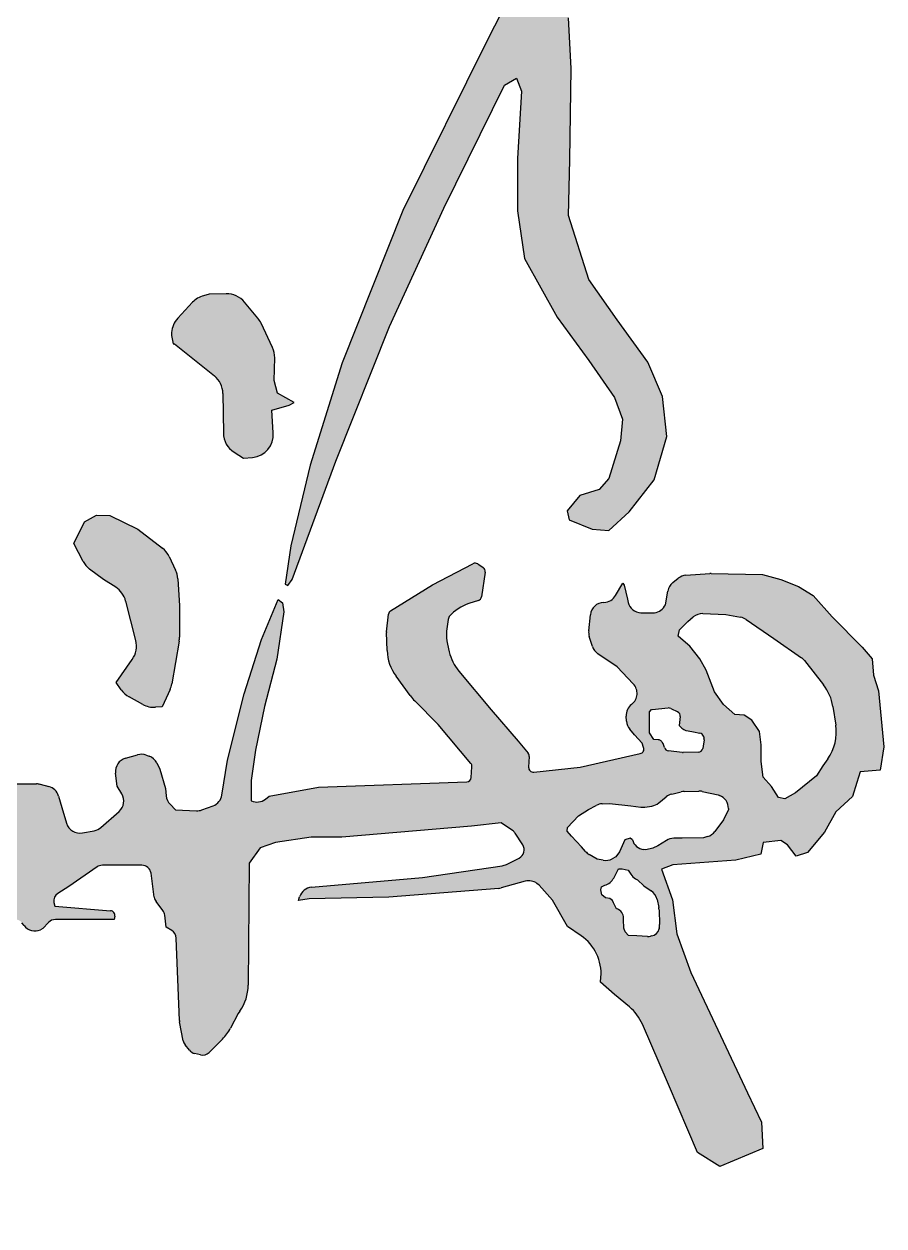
# Model space of a CAD drawing. Extents: x 19118 to 566552, y -1188739 to 92943.
# Drawn here: x 231862 to 232489, y -422289 to -421412 of the extents above; entities that cross this region are included whole.
import ezdxf

# ---------------------------------------------------------------- set-up
doc = ezdxf.new("R2010")
doc.units = 0
doc.header["$LTSCALE"] = 1000
doc.header["$MEASUREMENT"] = 0
doc.layers.get('0').update_dxf_attribs({"linetype": 'CONTINUOUS'})
doc.layers.add('图框', color=4, linetype='CONTINUOUS')
doc.layers.add('签名', color=7, linetype='CONTINUOUS')

# ---------------------------------------------------------------- blocks, each defined once
blk = doc.blocks.new('新块.dwgASFDFDD')
at = {"layer": '签名'}
h = blk.add_hatch(color=256, dxfattribs=at)
h.paths.add_polyline_path([(95269.72, 23100.44), (95293.63, 23097.22), (95306.96, 23092.17), (95318, 23086.2), (95321.68, 23078.85), (95322.6, 23070.12), (95323.06, 23062.31), (95323.06, 23060.47), (95327.2, 23064.15), (95333.17, 23073.33), (95340.07, 23083.9), (95337.31, 23095.84), (95334.09, 23100.67, 0.161293), (95315.5, 23115.18), (95307.88, 23117.9), (95278.45, 23126.62), (95239.32, 23136.19, -0.055927), (95231.47, 23139.07), (95214.71, 23147.44, -0.036786), (95209.97, 23150.26), (95200.57, 23156.84, 0.116967), (95184.48, 23163.22, 0.125161), (95182.66, 23162.89), (95172.99, 23158.46, 0.089225), (95171.9, 23157.7, -0.045924), (95172.43, 23158.14), (95166.59, 23154.13, 0.195275), (95165.04, 23151.78), (95164.43, 23148.74, 0.293872), (95165.91, 23144.97), (95172.24, 23140.41), (95178.67, 23138.11), (95185.57, 23131.22), (95187.92, 23114.8, 0.040442), (95187.87, 23114.19, 0.74192), (95194.74, 23112.11), (95197.06, 23115.6), (95207.18, 23118.81), (95217.3, 23116.98), (95225.11, 23111.46), (95233.92, 23103.92, 0.146226), (95235.88, 23103.05), (95252.7, 23100.9)])
h.paths.add_polyline_path([(95548.01, 22693.9, -0.224051), (95555.01, 22679.51), (95555.38, 22647.26, 0.252735), (95564.03, 22631.68), (95571.71, 22626.77), (95579.08, 22627.51, 0.405395), (95595.92, 22647.46), (95594.63, 22665.96), (95608.89, 22670.03), (95612.97, 22672.06), (95599.22, 22679.7), (95596.67, 22689.88), (95597.08, 22708.37, 0.116113), (95595.3, 22716.77), (95585.97, 22736.59, 0.062977), (95583.44, 22740.56), (95572.56, 22753.7, 0.230474), (95557.61, 22760.49), (95543.7, 22760.11), (95539.28, 22758.95, 0.141943), (95530.32, 22753.59), (95518.27, 22740.65, 0.175293), (95513.27, 22728.91), (95513.14, 22726.52), (95514.67, 22719.9), (95515.69, 22719.9)])
h.paths.add_polyline_path([(95518.38, 22528.95, 0.097987), (95516.56, 22536), (95511.26, 22547.03, 0.115547), (95505.9, 22553.69), (95485.87, 22569.33), (95463.12, 22580.33), (95452.27, 22580.53), (95442.57, 22575.2), (95433.76, 22557.59), (95441.33, 22543.04, 0.112428), (95446.72, 22536.7), (95457.98, 22528.26), (95467.87, 22521.97, -0.190711), (95475.97, 22510.8), (95484.17, 22478.76, -0.218827), (95481.36, 22463.35), (95468.26, 22444.64), (95472.37, 22438.7, 0.115033), (95478.68, 22432.99), (95489.85, 22426.79, 0.14431), (95500.2, 22424.48), (95505.69, 22424.84), (95512.02, 22438.76, 0.064737), (95513.44, 22443.38), (95519.37, 22478.29, 0.042109), (95519.64, 22481.43), (95519.64, 22506.99)])
h.paths.add_polyline_path([(95343.28, 22082.46, 0.133698), (95345.58, 22085.66), (95349.63, 22096.52), (95349.2, 22108.41), (95349.2, 22112.94), (95345.52, 22115.1), (95337.3, 22115.54), (95322.17, 22115.32), (95315.19, 22115.98, -0.296761), (95308.79, 22121.08), (95307.25, 22125.69), (95303.57, 22125.69), (95300.16, 22120.41, -0.111035), (95297.81, 22118.1), (95292.98, 22115.1), (95284.46, 22105.69, -0.159662), (95280.4, 22103.37), (95274.38, 22102.14), (95259.24, 22103.44), (95259.07, 22102.64), (95258.73, 22095.38), (95259.42, 22089.16), (95264.61, 22083.63), (95272.56, 22075.68), (95277.06, 22076.03), (95281.56, 22079.48), (95285.36, 22078.1), (95289.17, 22073.26), (95290.55, 22065.66), (95289.57, 22046.85, 0.22558), (95292.04, 22040.89), (95300.58, 22033.17), (95304.38, 22033.86), (95313.03, 22045.27), (95323.13, 22054.35, 0.121444), (95325.15, 22057.32), (95329.96, 22070.3, -0.134274), (95332.27, 22073.52)])
blk.add_hatch(color=256, dxfattribs=at).paths.add_polyline_path([(95770.17, 22967.35), (95701.17, 22828.26), (95651.93, 22704.37), (95625.89, 22621.18), (95610.06, 22555.65), (95605.54, 22524.58), (95607.8, 22523.46), (95611.16, 22528.38), (95646.68, 22624.41), (95690.22, 22733.97), (95734.59, 22830.2), (95783.77, 22930.09), (95793.44, 22935.73), (95797.47, 22925.26), (95794.25, 22870.48), (95794.25, 22827.78), (95799.89, 22789.12), (95826.5, 22741.59), (95852.3, 22706.14), (95873.26, 22676.33), (95879.71, 22658.61), (95878.1, 22640.89), (95868.42, 22610.27), (95860.67, 22601.52), (95844.84, 22596.44), (95834.67, 22584.01), (95836.36, 22576.67), (95855.06, 22569.24), (95868.62, 22568.11), (95885.02, 22583.36), (95905.37, 22609.35), (95915.55, 22644.37), (95912.15, 22677.14), (95900.28, 22704.82), (95875.41, 22739.28), (95852.23, 22772.04), (95835.79, 22824.24), (95836.92, 22869.43), (95838.01, 22943.62), (95835.75, 22984.86), (95826.14, 22996.72), (95806.92, 23003.5), (95786.57, 22998.98)])
h = blk.add_hatch(color=256, dxfattribs=at)
h.paths.add_polyline_path([(95689.51, 22500.11, -0.231178), (95691.27, 22502.89), (95725.37, 22523.86), (95758.14, 22541.09, -0.274551), (95761.97, 22540.9), (95766.37, 22537.97, -0.290357), (95768, 22534.3), (95765.03, 22514.26, -0.282713), (95762.5, 22511.25), (95754.88, 22508.71, 0.12974), (95738.86, 22498.23), (95737.91, 22495.69), (95736.66, 22486.24, 0.07073), (95737.52, 22475.72), (95738.92, 22469.6, 0.118418), (95746.68, 22453.9), (95772.92, 22422.44), (95794.86, 22396.86), (95803.05, 22387.04, -0.191696), (95803.91, 22384.41), (95803.37, 22375.72, 0.465128), (95807.52, 22371.76), (95845.15, 22375.85), (95894.08, 22386.81, 0.44834), (95896.8, 22391.7), (95895.51, 22395.4), (95889.34, 22402), (95885.49, 22406.68, -0.157491), (95882.95, 22413.11), (95882.68, 22417.21, -0.24693), (95886.95, 22426.78), (95887.16, 22426.95, 0.440579), (95888.39, 22443.5), (95875.26, 22457.43), (95859.6, 22467.98, -0.170294), (95855.15, 22473.96), (95852.62, 22482.05, -0.102372), (95852.17, 22486.58), (95853.54, 22499.62, -0.373734), (95864.33, 22509.69), (95864.58, 22509.69, 0.254103), (95873.83, 22515.15), (95879.78, 22525.36), (95881.01, 22523.77), (95883.58, 22512.27), (95884.23, 22509.69, 0.331647), (95894.65, 22501.19), (95896.4, 22501.12), (95904.12, 22501.12, 0.263355), (95913.76, 22506.58), (95914.45, 22507.72), (95916.36, 22518.87, -0.184975), (95920.47, 22525.79), (95924.96, 22529.34, -0.149598), (95931.09, 22531.73), (95950.99, 22533.23), (95993.26, 22532.35), (96008.23, 22528.39), (96022.75, 22522.67), (96034.64, 22515.2), (96050.05, 22498.04), (96074.43, 22473.37), (96082.35, 22463.7), (96083.67, 22450.5), (96087.63, 22437.74), (96092.05, 22392.33), (96088.97, 22373.42), (96072.68, 22372.1), (96070.03, 22363.3), (96066.51, 22351.86), (96052.86, 22339.54), (96043.62, 22322.82), (96029.97, 22306.55), (96020.72, 22303.47), (96013.68, 22312.71), (96008.4, 22316.23), (95993.87, 22314.47), (95991.97, 22305.1), (95971.72, 22300.26), (95920.65, 22296.3), (95911.4, 22292.78), (95920.32, 22267.83), (95923.84, 22240.38), (95935.03, 22208.96), (95981.22, 22111.03), (95992.48, 22087.39), (95993.61, 22066.01), (95958.69, 22051.37), (95940.66, 22062.63), (95917.01, 22117.79), (95895.82, 22166.86, 0.119239), (95885.22, 22180.96), (95873.07, 22190.95), (95861.81, 22201.08), (95862.11, 22205, 0.267055), (95846.03, 22238.76), (95835.03, 22246.36), (95822.62, 22267.61), (95811.99, 22280), (95810.15, 22281.31, 0.225942), (95800.62, 22283), (95781.13, 22277.63, -0.047725), (95779.02, 22277.26), (95689.72, 22270.26), (95624.99, 22268.74), (95616.36, 22267.43), (95617.29, 22270.39, -0.302854), (95627.02, 22278.21), (95717.18, 22286.2), (95781.85, 22295.67, 0.079622), (95785.25, 22296.74), (95795.61, 22301.92, 0.447831), (95798.55, 22312.72), (95792.45, 22322.09, 0.101957), (95790.33, 22324.24), (95780.98, 22330.46), (95757.06, 22327.81), (95651.62, 22318.96), (95626.81, 22318.96), (95597.57, 22314.53), (95585.16, 22310.1), (95576.3, 22297.71), (95575.51, 22198.6, -0.1506), (95568.84, 22177.54), (95567.44, 22175.53), (95561.23, 22163.74, -0.07539), (95554.56, 22154.69), (95543.8, 22143.94, -0.258442), (95536.81, 22141.93), (95531.94, 22143.06, -0.172364), (95527.71, 22145.76), (95524.23, 22150.23, -0.116492), (95522.79, 22153.36), (95519.6, 22169.33), (95517.09, 22236.91, 0.257654), (95513.36, 22243.12), (95508.76, 22245.78), (95507.74, 22255.48, 0.137932), (95506.23, 22259.25), (95500.65, 22266.55, -0.130882), (95499.18, 22270.11), (95496.58, 22289.56, 0.375873), (95489.15, 22296.07), (95457.07, 22296.07, 0.153785), (95452.77, 22294.72), (95429.85, 22278.69), (95420.98, 22273.2, 0.298099), (95417.5, 22265.76), (95418.53, 22262.88), (95463.69, 22259.14, -0.449386), (95467.05, 22254.65), (95466.51, 22251.99), (95418.86, 22251.99, 0.210128), (95413.33, 22249.56), (95408.73, 22244.54), (95406.74, 22243.67, -0.340919), (95393.41, 22247.01), (95391.52, 22249.4, 0.210758), (95386.17, 22252.23), (95376.8, 22252.9, -0.201903), (95369.01, 22256.85), (95362.44, 22264.6, -0.259318), (95360.32, 22275.33), (95361.34, 22278.48, -0.264412), (95375.01, 22290.99), (95386.36, 22293.59), (95387.26, 22295.61, 0.42547), (95385.23, 22300.62), (95380.73, 22302.42, 0.080244), (95372.65, 22303.55), (95354.67, 22302.9), (95250.08, 22301.69), (95168.06, 22294.86), (95131.15, 22292.52, 0.145884), (95127.13, 22291.03), (95074.09, 22251.31), (95030.6, 22222.14), (94977.17, 22181.78), (94906.96, 22133.98), (94885.45, 22117.38, 0.151784), (94881.61, 22111.92), (94879.63, 22105.76), (94879.63, 22100.74, 0.121298), (94880.91, 22095.51), (94884.13, 22091.81), (94890.48, 22090.17), (94897.15, 22090.33, 0.108689), (94912.81, 22094.14), (94923.37, 22099.32), (95000.41, 22134.68), (95093.25, 22177.16), (95172.21, 22209.24), (95205.18, 22216.18), (95254.63, 22218.78), (95266.56, 22218.15, -0.148728), (95274.77, 22215.18), (95282.17, 22209.63, -0.11645), (95286.58, 22204.34), (95291.94, 22193.64), (95275.16, 22191.06, 0.187953), (95265.73, 22185.61), (95247.03, 22162.25, 0.102525), (95244.27, 22156.83), (95239.88, 22140.75), (95220.01, 22140.75, 0.144191), (95211.88, 22138.36), (95120.15, 22079.2), (95033.3, 22028.15, 0.063491), (95030.29, 22025.83), (95014.28, 22009.83, -0.080592), (95010.38, 22007.02), (95005.37, 22004.52, -0.178905), (94995.03, 22003.38), (94991.15, 22009.69), (94986.97, 22022.08, -0.27945), (94990.12, 22037.31), (94995.21, 22042.78), (95019.11, 22049.95, 0.073381), (95023.08, 22051.81), (95139.23, 22128.61), (95180.08, 22156.93, 0.06755), (95183.05, 22159.65), (95189.22, 22167.05), (95189.58, 22169.11, 0.305341), (95177.78, 22174.9), (95173.07, 22174.56), (95094.98, 22139.88), (94957.71, 22080.84), (94918.03, 22065.77, -0.052637), (94910.41, 22063.76), (94887.26, 22060.2, -0.090596), (94873.79, 22060.58), (94858.14, 22063.9, -0.085038), (94846.37, 22068.58), (94839.83, 22072.57, -0.181064), (94834.97, 22078.78), (94832.05, 22088.01, -0.147202), (94831.96, 22094.5), (94835.55, 22107.05, -0.109427), (94837.87, 22111.33), (94858.09, 22134.64, -0.048018), (94859.65, 22136.12), (94923, 22185.74), (94977.66, 22223.02), (94994.64, 22236.45, 0.298156), (94997.24, 22244.24), (94994.15, 22255.96), (94988.08, 22262.9), (94967.25, 22264.63), (94734.5, 22236.07), (94605.9, 22222.18), (94323.47, 22199.16, -0.291644), (94316.34, 22202.93), (94297.02, 22236.92), (94297.02, 22239.7, -0.383842), (94303.73, 22247.16), (94346.47, 22251.65), (94675.31, 22266.39), (94901.11, 22290.74), (94981.8, 22296.81), (94985.02, 22305.53), (94982.59, 22338.35), (94968.33, 22381.06), (94955.23, 22397.42), (94936.82, 22421.63, -0.101619), (94933.56, 22428.43), (94931.13, 22438.12, -0.109256), (94930.91, 22446.22), (94933.42, 22459.28, -0.280752), (94946.55, 22473.73), (94949.5, 22474.6, -0.126758), (94958.86, 22474.91), (94967.98, 22472.88, -0.15474), (94977.79, 22467.2), (94993.55, 22449.88, -0.081557), (94996.86, 22444.78), (95001.84, 22433.39, -0.093443), (95003.4, 22426.61), (95004.35, 22402.88), (95012, 22358.16), (95023.2, 22313.39, 0.390931), (95031.7, 22307.81), (95065.48, 22313.44), (95092.61, 22327.49, 0.171134), (95096.02, 22331.13), (95106.97, 22355.98), (95139.71, 22406.15), (95155.3, 22437.29, 0.116513), (95156.09, 22440.64), (95156.09, 22463.43, 0.107138), (95155.42, 22466.53), (95152.38, 22473.2, 0.523435), (95140.25, 22475.4), (95127.89, 22463.06, -0.18265), (95123.06, 22460.88), (95108.36, 22459.96, -0.340063), (95100.77, 22465.07), (95098.67, 22471.38, 0.294066), (95092.34, 22476.46), (95086.54, 22477.07, 0.133568), (95067.11, 22473.92), (95064.39, 22472.69), (95047.78, 22463.46, 0.220074), (95044.06, 22458.38), (95040.62, 22441.16, -0.080659), (95039.77, 22438.91), (95027.28, 22417.06), (95024.29, 22419.45, -0.201849), (95021.51, 22424.56), (95017.64, 22463.15, -0.240558), (95018.88, 22466.32), (95035.84, 22481.38, 0.21433), (95037.1, 22484.19), (95037.1, 22488.95, 0.280337), (95035.08, 22492.28), (94975.97, 22522.86), (94934.3, 22548.25, 0.156534), (94927.61, 22549.86), (94910.49, 22548.6, -0.46076), (94902.46, 22556.69), (94904.39, 22579.97, -0.064651), (94908.44, 22598.86), (94920.52, 22645.15), (94937.71, 22711.22), (94957.97, 22790.85), (94961.94, 22811.44), (94938.92, 22809.14, -0.064936), (94919.53, 22809.73), (94901.37, 22812.65, -0.080775), (94889.94, 22816.45), (94881.61, 22820.81, -0.135752), (94867.01, 22834.47), (94866.59, 22835.16, -0.154043), (94861.15, 22857.07), (94861.38, 22860.62, -0.136703), (94862.7, 22864.43), (94871.33, 22876.89), (94873.37, 22877.41, -0.279334), (94880.81, 22875.15), (94896.67, 22857.47), (94919.2, 22846.58), (94941.31, 22842.16, 0.141167), (94962, 22843.89), (94966.3, 22846.98), (94971.42, 22854.36, 0.122029), (94972.21, 22857.88), (94971.03, 22912.16, 0.13949), (94964.98, 22931.78), (94957.01, 22944.05), (94951.06, 22950.37, 0.109197), (94937.68, 22959.48), (94927.21, 22963.66, -0.674227), (94933.91, 22998.93), (94945.81, 22998.37, -0.092395), (94962.58, 22992.91), (94975.13, 22985.81, -0.067551), (94983.15, 22979.71), (95000.63, 22962.25), (95001.44, 22961.14, -0.157847), (95008.71, 22939.21), (95009.32, 22851.19, 0.507739), (95014.23, 22847.65), (95044.96, 22857.67), (95114.73, 22875.83), (95120.93, 22878.16, 0.285141), (95145.03, 22909.52), (95145.52, 22914.43), (95134.28, 22936.89), (95133.99, 22941.92, -0.404917), (95144.2, 22953.78), (95152.6, 22954.54, -0.059906), (95155.29, 22954.47), (95167.59, 22952.62, -0.217925), (95175.43, 22947.51), (95182.36, 22936.55, -0.127757), (95184.08, 22931.16), (95184.86, 22917.24), (95185.31, 22913.9, 0.45192), (95199.35, 22904.53), (95220.74, 22910.22, 0.061267), (95229.24, 22913.64), (95244.55, 22922.12, -0.126968), (95262.7, 22926.8), (95320.74, 22926.8, 0.329734), (95324.33, 22929.45), (95331.51, 22952.94), (95340.34, 22928.51, 0.229531), (95342.68, 22926.23), (95346.5, 22924.96, -0.382276), (95348.98, 22920.61), (95345.65, 22905.11, -0.203047), (95343.97, 22902.72), (95333.69, 22896.3), (95314.07, 22885.41), (95286.45, 22875.97), (95247.94, 22868.7), (95229.04, 22868.7), (95212.96, 22869.28, 0.112418), (95204.78, 22867.72), (95199.57, 22865.44, 0.326044), (95197.34, 22861.63), (95200.66, 22829.22), (95198.48, 22815.43), (95193.36, 22807.06, 0.328096), (95194.12, 22798.21), (95200.66, 22790.74), (95217.31, 22730.35, 0.053255), (95217.9, 22728.87), (95244.27, 22678.47), (95265.19, 22644.78), (95282.98, 22617, 0.098742), (95285.02, 22614.89), (95310.53, 22597.16), (95350.42, 22560.93, 0.218816), (95356.39, 22559.04), (95359.26, 22559.39, -0.291918), (95366.54, 22555.93), (95368.52, 22552.77, -0.158896), (95369.64, 22548.26), (95368.66, 22534.43), (95377.96, 22537.92), (95359.36, 22518.17), (95358.57, 22513.48, -0.240188), (95348.45, 22499.78), (95341.44, 22498.87), (95307.48, 22498.87), (95257.76, 22494.8), (95229.23, 22493.98), (95217.81, 22490.72), (95215.34, 22470.17), (95200.67, 22443.29), (95181.92, 22420.48), (95176.21, 22409.89), (95166.64, 22388.71, -0.059303), (95162.06, 22381.12), (95146.44, 22361.05, 0.096023), (95139.98, 22348.33), (95137.08, 22338.21), (95141.16, 22332.51), (95152.57, 22330.06), (95227.35, 22340.76), (95262.13, 22343.82, 0.368288), (95272.37, 22354.23), (95272.49, 22355.88, -0.287337), (95279.53, 22365.52), (95283.27, 22367.02, -0.1299), (95288.97, 22367.72), (95322.74, 22363.08), (95355.66, 22362.16), (95403.65, 22362.16, -0.061275), (95406.38, 22361.83), (95413.42, 22360.07, -0.265952), (95421.48, 22352.33), (95424.24, 22342.98), (95428, 22330.18, 0.385739), (95440.9, 22322.31), (95450.47, 22324.13, 0.134429), (95455.81, 22326.74), (95470.62, 22339.8, 0.361907), (95472.83, 22354.03), (95469.04, 22360.34), (95467.8, 22370.91, -0.367837), (95475.88, 22383.04), (95485.65, 22385.83, -0.157947), (95492.58, 22385.59), (95495, 22384.71, -0.191883), (95501.22, 22379.17), (95503.79, 22374.04), (95508.36, 22358.51), (95508.9, 22352.52, 0.175535), (95512.15, 22345.58), (95516.59, 22341.15), (95533.51, 22340.35, 0.100406), (95537.93, 22341.03), (95546.97, 22344.35, 0.271742), (95554.19, 22353.15), (95558.65, 22381.35), (95572.36, 22435.26), (95586.37, 22479.61), (95599.79, 22512), (95603.45, 22509.26), (95604.37, 22501.95), (95598.88, 22463.58), (95588.82, 22425.21), (95581.51, 22389.57), (95577.85, 22364.91), (95577.85, 22348.47, 0.280775), (95589.49, 22349.79), (95592.48, 22352.11), (95632.71, 22359.42), (95753.08, 22363.85, 0.384258), (95756.68, 22367.34), (95757.27, 22376.18, 0.192772), (95756.41, 22378.83), (95729.94, 22410.57), (95710.94, 22429.55, -0.038185), (95707.21, 22433.89), (95695.64, 22449.66, -0.150784), (95688.4, 22470.55), (95687.88, 22485.48)])
h.paths.add_polyline_path([(95148.78, 22847.09), (95151.43, 22834.88), (95149.47, 22787.74), (95135.88, 22708.98), (95116.85, 22637.01), (95091.03, 22563.67), (95067.92, 22528.37), (95036.66, 22544.66), (95004.05, 22559.6), (94948.35, 22583.8, -0.411776), (94944.44, 22593.61), (94960.56, 22631.57), (94975.51, 22677.75), (94993.17, 22745.65), (95001.33, 22785.03), (95010.84, 22808.11), (95020.77, 22811.53), (95055.83, 22818.43), (95088.76, 22832.23), (95117.97, 22841.78), (95141.87, 22848.15)], flags=16)
h.paths.add_polyline_path([(95185, 22760.45), (95188.28, 22759.51), (95194.84, 22747.81), (95200, 22720.18), (95220.62, 22672.89), (95249.42, 22611.81, 0.039662), (95250.9, 22609.24), (95270.21, 22580.97), (95288.02, 22549.13), (95296.92, 22533.68), (95293.64, 22530.4), (95264.12, 22528.99), (95228.19, 22525.16), (95158.97, 22530.77, 0.081589), (95156.55, 22530.57), (95134.27, 22525, 0.183834), (95129.89, 22521.95), (95127.22, 22518.04, -0.12786), (95120.11, 22511.83), (95110.42, 22506.99), (95101.04, 22510.26), (95099.82, 22518.22), (95100.78, 22529.64), (95113.17, 22556.31), (95131.27, 22590.59), (95148.43, 22629.63), (95164.63, 22671.53), (95176.06, 22718.19), (95178.92, 22756.28), (95180.79, 22759.98)], flags=16)
h.paths.add_polyline_path([(95925.89, 22487.36), (95932.74, 22494.09), (95937.07, 22497.84, -0.191823), (95944.93, 22500.57), (95963.61, 22499.75), (95975.62, 22497.6, -0.10674), (95980.01, 22495.8), (96002.7, 22480.21), (96024.98, 22464.73, -0.07439), (96027.41, 22462.44), (96042.96, 22442.66, -0.129106), (96050.55, 22425.18), (96052.88, 22410.02, -0.195793), (96046.32, 22382.51), (96042.31, 22376.9), (96037.17, 22368.67), (96020.19, 22354.79), (96011.45, 22350.17), (96006.3, 22351.2), (96000.64, 22359.93), (95993.96, 22367.64), (95992.41, 22380.49), (95992.41, 22393.86), (95990.87, 22404.65), (95984.7, 22413.91), (95978.52, 22418.02), (95970.81, 22418.53), (95961.55, 22426.76), (95954.35, 22437.04), (95947.66, 22454.51), (95942.51, 22463.76), (95934.28, 22474.04), (95927.08, 22480.21), (95924.94, 22482.26)], flags=16)
h.paths.add_polyline_path([(95901.69, 22420.8), (95903.28, 22422.7), (95903.6, 22422.7), (95917.92, 22423.98), (95924.45, 22420.72, -0.319194), (95926.49, 22416.88), (95925.56, 22409.67), (95926.39, 22408.77, 0.170609), (95932.97, 22405.25), (95937.33, 22404.58), (95942.51, 22403.46, -0.270894), (95945.3, 22400.89), (95945.93, 22398.86), (95945.29, 22392.81), (95944.93, 22391, -0.35173), (95941.33, 22387.98), (95928.74, 22387.73), (95916.81, 22389.14, -0.28734), (95913.71, 22391.63), (95912.53, 22395.04, 0.155831), (95911.16, 22396.86, 0.184917), (95908.72, 22397.98), (95905.19, 22398.22), (95901.69, 22403.63), (95901.69, 22412.85)], flags=16)
h.paths.add_polyline_path([(95835.05, 22326.88), (95843.95, 22336.18), (95852.04, 22341.44), (95858.34, 22344.73, -0.109091), (95863.02, 22346), (95869.04, 22346.29), (95886.44, 22344.27), (95894.59, 22343.25, 0.069308), (95897.7, 22343.29), (95903.58, 22344.2, 0.13629), (95909.07, 22346.67), (95915.04, 22351.64, -0.117467), (95919.71, 22353.96), (95927.42, 22355.74, -0.049761), (95929.64, 22356.02), (95941.65, 22356.36, -0.063156), (95944.47, 22356.08), (95957.24, 22353.16), (95958.49, 22352.69, -0.311276), (95965.74, 22342.17), (95965.74, 22341.44), (95961.69, 22332.95), (95954.63, 22323.44, -0.162986), (95948.77, 22319.35), (95945.51, 22318.39), (95928.11, 22317.99), (95921.22, 22317.99, 0.140475), (95915.26, 22316.28), (95908.28, 22311.92), (95904.24, 22309.9), (95898.57, 22308.69), (95896.84, 22308.91, -0.312011), (95887.68, 22316.79), (95885.82, 22318.12), (95881.58, 22316.78), (95877.13, 22307.07), (95874.3, 22303.03), (95871.36, 22301.38, -0.174687), (95863.84, 22300.12), (95858.92, 22301.01), (95852.43, 22304.9, -0.082204), (95849.63, 22307.28), (95846.38, 22311.12), (95838.29, 22319.61), (95834.65, 22323.65)], flags=16)
h.paths.add_polyline_path([(95862.54, 22278.44), (95865.27, 22279.91, 0.21493), (95872.5, 22285.68), (95874.7, 22289.97), (95876.45, 22293.12), (95879.44, 22293.12), (95884.35, 22292.07), (95886.41, 22288.79, 0.120194), (95890.23, 22285.06), (95891.72, 22284.18), (95896.99, 22279.27), (95902.87, 22275.41, -0.198061), (95907.7, 22268.32), (95909.28, 22260.85), (95909.75, 22247.93, -0.06461), (95909.48, 22245.05), (95909.32, 22244.34, -0.302829), (95903.3, 22238.6), (95902.36, 22238.43, -0.052243), (95900.02, 22238.27), (95891.37, 22238.58), (95884.53, 22239.11), (95881.72, 22241.91), (95880.67, 22245.07), (95880.48, 22252.48, 0.37754), (95874.88, 22260.66), (95872.42, 22265.41), (95871.54, 22267.52), (95869.26, 22268.92), (95865.92, 22269.62), (95862.76, 22272.08), (95861.89, 22276.11)], flags=16)
for p, q in [((95786.57, 22998.98), (95770.17, 22967.35)), ((95838.01, 22943.62), (95835.75, 22984.86)), ((95770.17, 22967.35), (95701.17, 22828.26)), ((95783.77, 22930.09), (95793.44, 22935.73)), ((95793.44, 22935.73), (95797.47, 22925.26)), ((95836.92, 22869.43), (95838.01, 22943.62)), ((95734.59, 22830.2), (95783.77, 22930.09)), ((95797.47, 22925.26), (95794.25, 22870.48)), ((95794.25, 22870.48), (95794.25, 22827.78)), ((95835.79, 22824.24), (95836.92, 22869.43)), ((95701.17, 22828.26), (95651.93, 22704.37)), ((95690.22, 22733.97), (95734.59, 22830.2)), ((95794.25, 22827.78), (95799.89, 22789.12)), ((95852.23, 22772.04), (95835.79, 22824.24)), ((95799.89, 22789.12), (95826.5, 22741.59)), ((95875.41, 22739.28), (95852.23, 22772.04)), ((95543.7, 22760.11), (95539.28, 22758.95)), ((95557.61, 22760.49), (95543.7, 22760.11)), ((95530.32, 22753.59), (95518.27, 22740.65)), ((95583.44, 22740.56), (95572.56, 22753.7)), ((95826.5, 22741.59), (95852.3, 22706.14)), ((95595.3, 22716.77), (95585.97, 22736.59)), ((95646.68, 22624.41), (95690.22, 22733.97)), ((95900.28, 22704.82), (95875.41, 22739.28)), ((95513.27, 22728.91), (95513.14, 22726.52)), ((95513.14, 22726.52), (95514.67, 22719.9)), ((95514.67, 22719.9), (95515.69, 22719.9)), ((95515.69, 22719.9), (95548.01, 22693.9)), ((95596.67, 22689.88), (95597.08, 22708.37)), ((95651.93, 22704.37), (95625.89, 22621.18)), ((95852.3, 22706.14), (95873.26, 22676.33)), ((95912.15, 22677.14), (95900.28, 22704.82)), ((95599.22, 22679.7), (95596.67, 22689.88)), ((95555.01, 22679.51), (95555.38, 22647.26)), ((95612.97, 22672.06), (95599.22, 22679.7)), ((95608.89, 22670.03), (95612.97, 22672.06)), ((95873.26, 22676.33), (95879.71, 22658.61)), ((95915.55, 22644.37), (95912.15, 22677.14)), ((95594.63, 22665.96), (95608.89, 22670.03)), ((95595.92, 22647.46), (95594.63, 22665.96)), ((95879.71, 22658.61), (95878.1, 22640.89)), ((95905.37, 22609.35), (95915.55, 22644.37)), ((95878.1, 22640.89), (95868.42, 22610.27)), ((95564.03, 22631.68), (95571.71, 22626.77)), ((95571.71, 22626.77), (95579.08, 22627.51)), ((95611.16, 22528.38), (95646.68, 22624.41)), ((95625.89, 22621.18), (95610.06, 22555.65)), ((95868.42, 22610.27), (95860.67, 22601.52)), ((95885.02, 22583.36), (95905.37, 22609.35)), ((95844.84, 22596.44), (95834.67, 22584.01)), ((95860.67, 22601.52), (95844.84, 22596.44)), ((95834.67, 22584.01), (95836.36, 22576.67)), ((95868.62, 22568.11), (95885.02, 22583.36)), ((95433.76, 22557.59), (95442.57, 22575.2)), ((95442.57, 22575.2), (95452.27, 22580.53)), ((95452.27, 22580.53), (95463.12, 22580.33)), ((95463.12, 22580.33), (95485.87, 22569.33)), ((95836.36, 22576.67), (95855.06, 22569.24)), ((95485.87, 22569.33), (95505.9, 22553.69)), ((95855.06, 22569.24), (95868.62, 22568.11)), ((95441.33, 22543.04), (95433.76, 22557.59)), ((95610.06, 22555.65), (95605.54, 22524.58)), ((95511.26, 22547.03), (95516.56, 22536)), ((95457.98, 22528.26), (95446.72, 22536.7)), ((95725.37, 22523.86), (95758.14, 22541.09)), ((95761.97, 22540.9), (95766.37, 22537.97)), ((95768, 22534.3), (95765.03, 22514.26)), ((95467.87, 22521.97), (95457.98, 22528.26)), ((95518.38, 22528.95), (95519.64, 22506.99)), ((95605.54, 22524.58), (95607.8, 22523.46)), ((95607.8, 22523.46), (95611.16, 22528.38)), ((95873.97, 22515.39), (95879.78, 22525.36)), ((95879.78, 22525.36), (95881.01, 22523.77)), ((95920.47, 22525.79), (95924.96, 22529.34)), ((95931.09, 22531.73), (95950.45, 22533.19)), ((95951.53, 22533.22), (95993.26, 22532.35)), ((95993.26, 22532.35), (96008.23, 22528.39)), ((96008.23, 22528.39), (96022.75, 22522.67)), ((95691.27, 22502.89), (95725.37, 22523.86)), ((95881.01, 22523.77), (95883.58, 22512.27)), ((95914.45, 22507.72), (95916.36, 22518.87)), ((96022.75, 22522.67), (96034.64, 22515.2)), ((96034.64, 22515.2), (96050.05, 22498.04)), ((95484.17, 22478.76), (95475.97, 22510.8)), ((95519.64, 22506.99), (95519.64, 22481.43)), ((95586.37, 22479.61), (95599.79, 22512)), ((95599.79, 22512), (95603.45, 22509.26)), ((95603.45, 22509.26), (95604.37, 22501.95)), ((95762.5, 22511.25), (95754.88, 22508.71)), ((95864.33, 22509.69), (95864.58, 22509.69)), ((95883.58, 22512.27), (95884.23, 22509.69)), ((95913.76, 22506.58), (95914.45, 22507.72)), ((95604.37, 22501.95), (95598.88, 22463.58)), ((95687.91, 22485.76), (95689.51, 22500.11)), ((95737.91, 22495.69), (95736.66, 22486.24)), ((95738.86, 22498.23), (95737.91, 22495.69)), ((95852.17, 22486.58), (95853.54, 22499.62)), ((95894.65, 22501.19), (95896.4, 22501.12)), ((95896.4, 22501.12), (95904.12, 22501.12)), ((95932.74, 22494.09), (95937.07, 22497.84)), ((95944.93, 22500.57), (95963.61, 22499.75)), ((95963.61, 22499.75), (95975.62, 22497.6)), ((95980.01, 22495.8), (96002.7, 22480.21)), ((96050.05, 22498.04), (96074.43, 22473.37)), ((95924.94, 22482.26), (95925.89, 22487.36)), ((95925.89, 22487.36), (95932.74, 22494.09)), ((95519.37, 22478.29), (95513.44, 22443.38)), ((95572.36, 22435.26), (95586.37, 22479.61)), ((95586.37, 22479.61), (95586.37, 22479.61)), ((95688.4, 22470.55), (95687.89, 22485.21)), ((95737.52, 22475.72), (95738.92, 22469.6)), ((95855.15, 22473.96), (95852.62, 22482.05)), ((95927.08, 22480.21), (95924.94, 22482.26)), ((95934.28, 22474.04), (95927.08, 22480.21)), ((96002.7, 22480.21), (96024.98, 22464.73)), ((95875.26, 22457.43), (95859.6, 22467.98)), ((95942.51, 22463.76), (95934.28, 22474.04)), ((96074.43, 22473.37), (96082.35, 22463.7)), ((95468.26, 22444.64), (95481.36, 22463.35)), ((95598.88, 22463.58), (95588.82, 22425.21)), ((95888.39, 22443.5), (95875.26, 22457.43)), ((95947.66, 22454.51), (95942.51, 22463.76)), ((96027.41, 22462.44), (96042.96, 22442.66)), ((96082.35, 22463.7), (96083.67, 22450.5)), ((95707.21, 22433.89), (95695.64, 22449.66)), ((95746.68, 22453.9), (95772.92, 22422.44)), ((95954.35, 22437.04), (95947.66, 22454.51)), ((96083.67, 22450.5), (96087.63, 22437.74)), ((95472.37, 22438.7), (95468.26, 22444.64)), ((95512.02, 22438.76), (95505.69, 22424.84)), ((95961.55, 22426.76), (95954.35, 22437.04)), ((96087.63, 22437.74), (96092.05, 22392.33)), ((95489.85, 22426.79), (95478.68, 22432.99)), ((95558.65, 22381.35), (95572.36, 22435.26)), ((95729.94, 22410.57), (95710.94, 22429.55)), ((95886.95, 22426.78), (95887.16, 22426.95)), ((95505.69, 22424.84), (95500.2, 22424.48)), ((95588.82, 22425.21), (95581.51, 22389.57)), ((95772.92, 22422.44), (95794.86, 22396.86)), ((95882.95, 22413.11), (95882.68, 22417.21)), ((95901.69, 22420.8), (95903.28, 22422.7)), ((95901.69, 22412.85), (95901.69, 22420.8)), ((95903.28, 22422.7), (95903.6, 22422.7)), ((95903.6, 22422.7), (95916.86, 22423.88)), ((95918.87, 22423.5), (95924.45, 22420.72)), ((95970.81, 22418.53), (95961.55, 22426.76)), ((95978.52, 22418.02), (95970.81, 22418.53)), ((95984.7, 22413.91), (95978.52, 22418.02)), ((96050.55, 22425.18), (96052.88, 22410.02)), ((95756.41, 22378.83), (95729.94, 22410.57)), ((95901.69, 22403.63), (95901.69, 22412.85)), ((95926.49, 22416.88), (95925.56, 22409.67)), ((95925.56, 22409.67), (95926.39, 22408.77)), ((95990.87, 22404.65), (95984.7, 22413.91)), ((95889.34, 22402), (95885.49, 22406.68)), ((95895.51, 22395.4), (95889.34, 22402)), ((95905.19, 22398.22), (95901.69, 22403.63)), ((95908.72, 22397.98), (95905.19, 22398.22)), ((95932.97, 22405.25), (95937.33, 22404.58)), ((95937.33, 22404.58), (95942.51, 22403.46)), ((95945.85, 22398.09), (95945.29, 22392.81)), ((95945.3, 22400.89), (95945.7, 22399.59)), ((95992.41, 22393.86), (95990.87, 22404.65)), ((95581.51, 22389.57), (95577.85, 22364.91)), ((95794.86, 22396.86), (95803.05, 22387.04)), ((95896.8, 22391.7), (95895.51, 22395.4)), ((95911.42, 22396.65), (95910.91, 22397.09)), ((95913.71, 22391.63), (95912.53, 22395.04)), ((95928.48, 22387.76), (95916.81, 22389.14)), ((95941.33, 22387.98), (95929, 22387.73)), ((95945.29, 22392.81), (95944.93, 22391)), ((95992.41, 22380.49), (95992.41, 22393.86)), ((96092.05, 22392.33), (96088.97, 22373.42)), ((95475.88, 22383.04), (95485.65, 22385.83)), ((95492.58, 22385.59), (95495, 22384.71)), ((95501.22, 22379.17), (95503.79, 22374.04)), ((95554.19, 22353.15), (95558.65, 22381.35)), ((95803.91, 22384.41), (95803.37, 22375.72)), ((95845.15, 22375.85), (95894.08, 22386.81)), ((95993.96, 22367.64), (95992.41, 22380.49)), ((96046.32, 22382.51), (96042.31, 22376.9)), ((95469.04, 22360.34), (95467.8, 22370.91)), ((95503.79, 22374.04), (95508.36, 22358.51)), ((95756.68, 22367.34), (95757.27, 22376.18)), ((95807.52, 22371.76), (95845.15, 22375.85)), ((96037.17, 22368.67), (96020.19, 22354.79)), ((96042.31, 22376.9), (96037.17, 22368.67)), ((96072.68, 22372.1), (96070.03, 22363.3)), ((96088.97, 22373.42), (96072.68, 22372.1)), ((95355.66, 22362.16), (95403.65, 22362.16)), ((95406.38, 22361.83), (95413.42, 22360.07)), ((95472.83, 22354.03), (95469.04, 22360.34)), ((95508.36, 22358.51), (95508.9, 22352.52)), ((95577.85, 22364.91), (95577.85, 22348.46)), ((95592.48, 22352.11), (95632.71, 22359.42)), ((95632.71, 22359.42), (95753.08, 22363.85)), ((96000.64, 22359.93), (95993.96, 22367.64)), ((96006.3, 22351.2), (96000.64, 22359.93)), ((96070.03, 22363.3), (96066.51, 22351.86)), ((95421.48, 22352.33), (95424.24, 22342.98)), ((95589.49, 22349.79), (95592.48, 22352.11)), ((95909.07, 22346.67), (95915.04, 22351.64)), ((95919.71, 22353.96), (95927.42, 22355.74)), ((95929.64, 22356.02), (95941.65, 22356.36)), ((95944.47, 22356.08), (95957.24, 22353.16)), ((95957.24, 22353.16), (95958.49, 22352.69)), ((96011.45, 22350.17), (96006.3, 22351.2)), ((96020.19, 22354.79), (96011.45, 22350.17)), ((96066.51, 22351.86), (96052.86, 22339.54)), ((95424.24, 22342.98), (95428, 22330.18)), ((95455.81, 22326.74), (95470.62, 22339.8)), ((95512.15, 22345.58), (95516.59, 22341.15)), ((95516.59, 22341.15), (95533.51, 22340.35)), ((95537.93, 22341.03), (95546.97, 22344.35)), ((95577.85, 22348.46), (95578.15, 22348.33)), ((95843.95, 22336.18), (95852.04, 22341.44)), ((95852.04, 22341.44), (95858.34, 22344.73)), ((95863.02, 22346), (95869.04, 22346.29)), ((95869.04, 22346.29), (95886.44, 22344.27)), ((95886.44, 22344.27), (95894.59, 22343.25)), ((95897.7, 22343.29), (95903.58, 22344.2)), ((95965.74, 22341.44), (95961.69, 22332.95)), ((95965.74, 22342.17), (95965.74, 22341.44)), ((96052.86, 22339.54), (96043.62, 22322.82)), ((95780.98, 22330.46), (95757.06, 22327.81)), ((95790.33, 22324.24), (95780.98, 22330.46)), ((95835.05, 22326.88), (95843.95, 22336.18)), ((95961.69, 22332.95), (95954.63, 22323.44)), ((95440.9, 22322.31), (95450.47, 22324.13)), ((95757.06, 22327.81), (95651.62, 22318.96)), ((95798.55, 22312.72), (95792.45, 22322.09)), ((95834.65, 22323.65), (95835.05, 22326.88)), ((95838.29, 22319.61), (95834.65, 22323.65)), ((95846.38, 22311.12), (95838.29, 22319.61)), ((96043.62, 22322.82), (96029.97, 22306.55)), ((95585.16, 22310.1), (95576.3, 22297.71)), ((95597.57, 22314.53), (95585.16, 22310.1)), ((95626.81, 22318.96), (95597.57, 22314.53)), ((95651.62, 22318.96), (95626.81, 22318.96)), ((95849.63, 22307.28), (95846.38, 22311.12)), ((95881.58, 22316.78), (95877.13, 22307.07)), ((95885.82, 22318.12), (95881.58, 22316.78)), ((95887.68, 22316.79), (95885.82, 22318.12)), ((95904.24, 22309.9), (95898.57, 22308.69)), ((95908.28, 22311.92), (95904.24, 22309.9)), ((95915.26, 22316.28), (95908.28, 22311.92)), ((95928.11, 22317.99), (95921.22, 22317.99)), ((95945.51, 22318.39), (95928.11, 22317.99)), ((95948.77, 22319.35), (95945.51, 22318.39)), ((95993.87, 22314.47), (95991.97, 22305.1)), ((96008.4, 22316.23), (95993.87, 22314.47)), ((96013.68, 22312.71), (96008.4, 22316.23)), ((96020.72, 22303.47), (96013.68, 22312.71)), ((95785.25, 22296.74), (95795.61, 22301.92)), ((95858.92, 22301.01), (95852.43, 22304.9)), ((95863.84, 22300.12), (95858.92, 22301.01)), ((95874.3, 22303.03), (95871.36, 22301.38)), ((95877.13, 22307.07), (95874.3, 22303.03)), ((95898.57, 22308.69), (95896.84, 22308.91)), ((95971.72, 22300.26), (95920.65, 22296.3)), ((95991.97, 22305.1), (95971.72, 22300.26)), ((96029.97, 22306.55), (96020.72, 22303.47)), ((95452.77, 22294.72), (95429.85, 22278.69)), ((95489.15, 22296.07), (95457.07, 22296.07)), ((95576.3, 22297.71), (95575.51, 22198.6)), ((95717.18, 22286.2), (95781.85, 22295.67)), ((95874.7, 22289.97), (95876.45, 22293.12)), ((95876.45, 22293.12), (95879.44, 22293.12)), ((95879.44, 22293.12), (95884.35, 22292.07)), ((95884.35, 22292.07), (95886.41, 22288.79)), ((95920.65, 22296.3), (95911.4, 22292.78)), ((95911.4, 22292.78), (95920.32, 22267.83)), ((95499.18, 22270.11), (95496.58, 22289.56)), ((95627.02, 22278.21), (95717.18, 22286.2)), ((95800.62, 22283), (95781.13, 22277.63)), ((95811.99, 22280), (95810.15, 22281.31)), ((95872.5, 22285.68), (95874.7, 22289.97)), ((95890.23, 22285.06), (95891.72, 22284.18)), ((95891.72, 22284.18), (95896.99, 22279.27)), ((95429.85, 22278.69), (95420.98, 22273.2)), ((95779.02, 22277.26), (95689.72, 22270.26)), ((95822.62, 22267.61), (95811.99, 22280)), ((95861.89, 22276.11), (95862.54, 22278.44)), ((95862.76, 22272.08), (95861.89, 22276.11)), ((95862.54, 22278.44), (95865.27, 22279.91)), ((95862.54, 22278.44), (95862.54, 22278.44)), ((95865.92, 22269.62), (95862.76, 22272.08)), ((95896.99, 22279.27), (95902.87, 22275.41)), ((95417.5, 22265.76), (95418.53, 22262.88)), ((95418.53, 22262.88), (95463.69, 22259.14)), ((95506.23, 22259.25), (95500.65, 22266.55)), ((95616.36, 22267.43), (95617.29, 22270.39)), ((95624.99, 22268.74), (95616.36, 22267.43)), ((95689.72, 22270.26), (95624.99, 22268.74)), ((95835.03, 22246.36), (95822.62, 22267.61)), ((95869.26, 22268.92), (95865.92, 22269.62)), ((95871.54, 22267.52), (95869.26, 22268.92)), ((95872.42, 22265.41), (95871.54, 22267.52)), ((95874.87, 22260.68), (95872.42, 22265.41)), ((95907.7, 22268.32), (95909.08, 22261.8)), ((95920.32, 22267.83), (95923.84, 22240.38)), ((95466.51, 22251.99), (95418.86, 22251.99)), ((95467.05, 22254.65), (95466.51, 22251.99)), ((95508.76, 22245.78), (95507.74, 22255.48)), ((95875.3, 22260.54), (95874.87, 22260.68)), ((95880.49, 22251.91), (95880.53, 22253.17)), ((95880.67, 22245.07), (95880.49, 22251.91)), ((95909.31, 22259.89), (95909.75, 22247.93)), ((95393.41, 22247.01), (95391.52, 22249.4)), ((95408.73, 22244.54), (95406.74, 22243.67)), ((95413.33, 22249.56), (95408.73, 22244.54)), ((95513.36, 22243.12), (95508.76, 22245.78)), ((95846.03, 22238.76), (95835.03, 22246.36)), ((95881.72, 22241.91), (95880.67, 22245.07)), ((95884.53, 22239.11), (95881.72, 22241.91)), ((95909.48, 22245.05), (95909.32, 22244.34)), ((95519.58, 22169.93), (95517.09, 22236.91)), ((95891.37, 22238.58), (95884.53, 22239.11)), ((95900.02, 22238.27), (95891.37, 22238.58)), ((95903.3, 22238.6), (95902.36, 22238.43)), ((95923.84, 22240.38), (95935.03, 22208.96)), ((95861.81, 22201.08), (95862.11, 22205)), ((95935.03, 22208.96), (95981.22, 22111.03)), ((95873.07, 22190.95), (95861.81, 22201.08)), ((95885.22, 22180.96), (95873.07, 22190.95)), ((95567.44, 22175.53), (95561.23, 22163.74)), ((95568.84, 22177.54), (95567.44, 22175.53)), ((95522.79, 22153.36), (95519.72, 22168.74)), ((95917.01, 22117.79), (95895.82, 22166.86)), ((95554.56, 22154.69), (95543.8, 22143.94)), ((95527.71, 22145.76), (95524.23, 22150.23)), ((95536.81, 22141.93), (95531.94, 22143.06)), ((95940.66, 22062.63), (95917.01, 22117.79)), ((95981.22, 22111.03), (95992.48, 22087.39)), ((95992.48, 22087.39), (95993.61, 22066.01)), ((95993.61, 22066.01), (95958.69, 22051.37)), ((95958.69, 22051.37), (95940.66, 22062.63))]:
    blk.add_line(p, q)
for centre, radius, start, end in [((95544.04, 22740.81), 18.75, 104.73253, 137.0476), ((95558.12, 22741.74), 18.75, 39.63276, 91.54694), ((95531.99, 22727.87), 18.75, 137.0476, 176.81768), ((95569, 22728.6), 18.75, 25.21844, 39.63276), ((95578.34, 22708.78), 18.75, 358.72597, 25.21844), ((95536.26, 22679.29), 18.75, 0.66672, 51.18112), ((95574.13, 22647.48), 18.75, 180.66672, 237.40116), ((95577.21, 22646.16), 18.75, 275.70614, 3.97561), ((95494.36, 22538.91), 18.75, 25.65855, 52.02306), ((95457.96, 22551.7), 18.75, 207.49283, 233.15168), ((95499.66, 22527.88), 18.75, 3.27305, 25.65855), ((95759.89, 22537.78), 3.75, 56.33066, 117.74003), ((95764.29, 22534.85), 3.75, 351.56651, 56.33066), ((95927.45, 22516.96), 11.25, 128.34562, 170.26492), ((95931.94, 22520.51), 11.25, 94.31267, 128.34562), ((95951.3, 22521.97), 11.25, 88.80744, 94.31267), ((95457.8, 22506.15), 18.75, 14.36013, 57.54915), ((95864.18, 22520.94), 11.25, 272.01658, 330.44195), ((95766.73, 22473.13), 37.5, 108.42146, 137.99045), ((95761.32, 22514.81), 3.75, 288.42146, 351.56651), ((95864.73, 22498.44), 11.25, 92.01658, 173.98631), ((95895.14, 22512.43), 11.25, 194.12065, 267.51241), ((95904.12, 22512.37), 11.25, 270, 329.0164), ((95693.23, 22499.7), 3.75, 121.58744, 173.65489), ((95944.43, 22489.34), 11.25, 87.4572, 130.89212), ((95973.64, 22486.53), 11.25, 55.51246, 79.88308), ((95691.64, 22485.34), 3.75, 173.65489, 181.97648), ((95774.09, 22484.04), 37.5, 176.63091, 192.81398), ((95863.35, 22485.4), 11.25, 173.98631, 197.3668), ((95466.01, 22474.11), 18.75, 324.98687, 14.36013), ((95500.89, 22481.43), 18.75, 350.35504, 360), ((95725.87, 22471.85), 37.5, 181.97648, 216.27528), ((95775.48, 22477.92), 37.5, 192.81398, 219.82768), ((95865.88, 22477.31), 11.25, 197.3668, 236.02439), ((96018.56, 22455.49), 11.25, 38.17904, 55.19659), ((95487.78, 22449.38), 18.75, 214.71618, 240.96446), ((95494.95, 22446.52), 18.75, 335.5391, 350.35504), ((95880.21, 22435.79), 11.25, 308.212, 43.32106), ((96013.48, 22419.48), 37.5, 8.75292, 38.17904), ((95737.45, 22456.08), 37.5, 216.27528, 225.02247), ((95498.95, 22443.18), 18.75, 240.96446, 273.81111), ((95893.91, 22417.94), 11.25, 128.212, 183.69428), ((95917.2, 22420.15), 3.75, 63.45293, 95.07566), ((95922.77, 22417.36), 3.75, 352.64191, 63.45293), ((95894.17, 22413.83), 11.25, 183.69428, 219.49451), ((95934.68, 22416.37), 11.25, 222.53282, 261.26061), ((96015.82, 22404.32), 37.5, 324.44105, 8.75292), ((95908.47, 22394.24), 3.75, 49.42084, 86.18894), ((95941.72, 22399.79), 3.75, 17.11536, 77.74455), ((95942.12, 22398.49), 3.75, 353.98627, 17.11536), ((95893.26, 22390.46), 3.75, 282.62377, 19.21817), ((95908.98, 22393.81), 3.75, 19.13042, 49.42084), ((95917.25, 22392.86), 3.75, 199.13042, 263.25624), ((95941.25, 22391.73), 3.75, 271.16823, 348.68144), ((95478.97, 22372.22), 11.25, 105.93351, 186.71508), ((95488.74, 22375.01), 11.25, 70.03136, 105.93351), ((95491.16, 22374.14), 11.25, 26.58302, 70.03136), ((95753.53, 22376.43), 3.75, 356.18295, 39.82767), ((95800.17, 22384.64), 3.75, 356.42087, 39.82767), ((95928.93, 22391.48), 3.75, 263.25624, 271.16823), ((95807.11, 22375.49), 3.75, 176.42087, 276.19862), ((95403.65, 22350.91), 11.25, 75.97434, 90), ((95410.69, 22349.16), 11.25, 16.40171, 75.97434), ((95752.94, 22367.59), 3.75, 272.10426, 356.18295), ((95463.18, 22348.24), 11.25, 311.40135, 30.98359), ((95520.11, 22353.54), 11.25, 185.19847, 225.02247), ((95543.08, 22354.91), 11.25, 290.21029, 351.02044), ((95582.58, 22358.67), 11.25, 246.81768, 307.85322), ((95922.24, 22343), 11.25, 102.98477, 129.78346), ((95929.95, 22344.78), 11.25, 91.5899, 102.98477), ((95941.97, 22345.11), 11.25, 77.13475, 91.5899), ((95954.49, 22342.17), 11.25, 0, 69.16051), ((95534.04, 22351.58), 11.25, 267.27582, 290.21029), ((95863.56, 22334.76), 11.25, 92.72415, 117.6275), ((95895.99, 22354.41), 11.25, 262.88053, 278.73941), ((95901.87, 22355.32), 11.25, 278.73941, 309.78346), ((95438.8, 22333.36), 11.25, 196.40171, 280.77605), ((95448.37, 22335.18), 11.25, 280.77605, 311.40135), ((95786.17, 22318), 7.5, 33.04441, 56.33067), ((95945.6, 22330.15), 11.25, 286.37736, 323.40548), ((95792.26, 22308.63), 7.5, 296.54707, 33.04441), ((95897.96, 22319.48), 10.63, 194.63733, 263.95135), ((95921.22, 22306.74), 11.25, 90, 121.9852), ((95858.21, 22314.55), 11.25, 220.25847, 239.05608), ((95865.85, 22311.18), 11.25, 259.70307, 299.33855), ((95457.07, 22288.57), 7.5, 90, 124.97091), ((95489.15, 22288.57), 7.5, 7.60055, 90), ((95780.22, 22306.81), 11.25, 278.33744, 296.54707), ((95803.61, 22272.16), 11.25, 54.48357, 105.41065), ((95862.49, 22290.81), 11.25, 284.31195, 332.83209), ((95895.94, 22294.75), 11.25, 212.02557, 239.44045), ((95424.92, 22266.82), 7.5, 121.73936, 188.13644), ((95628.02, 22267), 11.25, 95.06503, 162.46152), ((95778.14, 22288.48), 11.25, 274.4811, 285.41065), ((95896.69, 22266), 11.25, 11.89773, 56.71003), ((95506.61, 22271.11), 7.5, 187.60055, 217.42705), ((95898.07, 22259.48), 11.25, 2.09691, 11.89773), ((95418.86, 22244.49), 7.5, 90, 137.46714), ((95463.38, 22255.4), 3.75, 348.46019, 85.25415), ((95500.28, 22254.7), 7.5, 6.01367, 37.42705), ((95873.03, 22253.39), 7.5, 358.26292, 72.36291), ((95402.23, 22253.98), 11.25, 218.31205, 293.61288), ((95509.6, 22236.63), 7.5, 2.12276, 59.91567), ((95902, 22245.98), 7.5, 279.91858, 347.30998), ((95898.51, 22247.52), 11.25, 347.30998, 2.09691), ((95824.72, 22207.9), 37.5, 355.5658, 55.3746), ((95900.42, 22249.51), 11.25, 267.9562, 279.91858), ((95538.01, 22198.9), 37.5, 325.28381, 359.54128), ((95861.39, 22152), 37.5, 23.35039, 50.54958), ((95527.07, 22170.21), 7.5, 182.12276, 191.31858), ((95528.05, 22181.22), 37.5, 314.97753, 332.22293), ((95530.15, 22154.83), 7.5, 191.31858, 217.89677), ((95533.63, 22150.37), 7.5, 217.89677, 257.01522), ((95538.5, 22149.24), 7.5, 257.01522, 314.97753)]:
    blk.add_arc(centre, radius, start, end)

msp = doc.modelspace()

# ---------------------------------------------------------------- block references
at = {"layer": '图框', "color": 0, "xscale": 0.8977499976754189, "yscale": 0.8977500008186325, "zscale": 0.8977500000000003}
msp.add_blockref('新块.dwgASFDFDD', (146222.56, -442042.18, -1683.28), dxfattribs=at)

doc.saveas('drawing.dxf')
